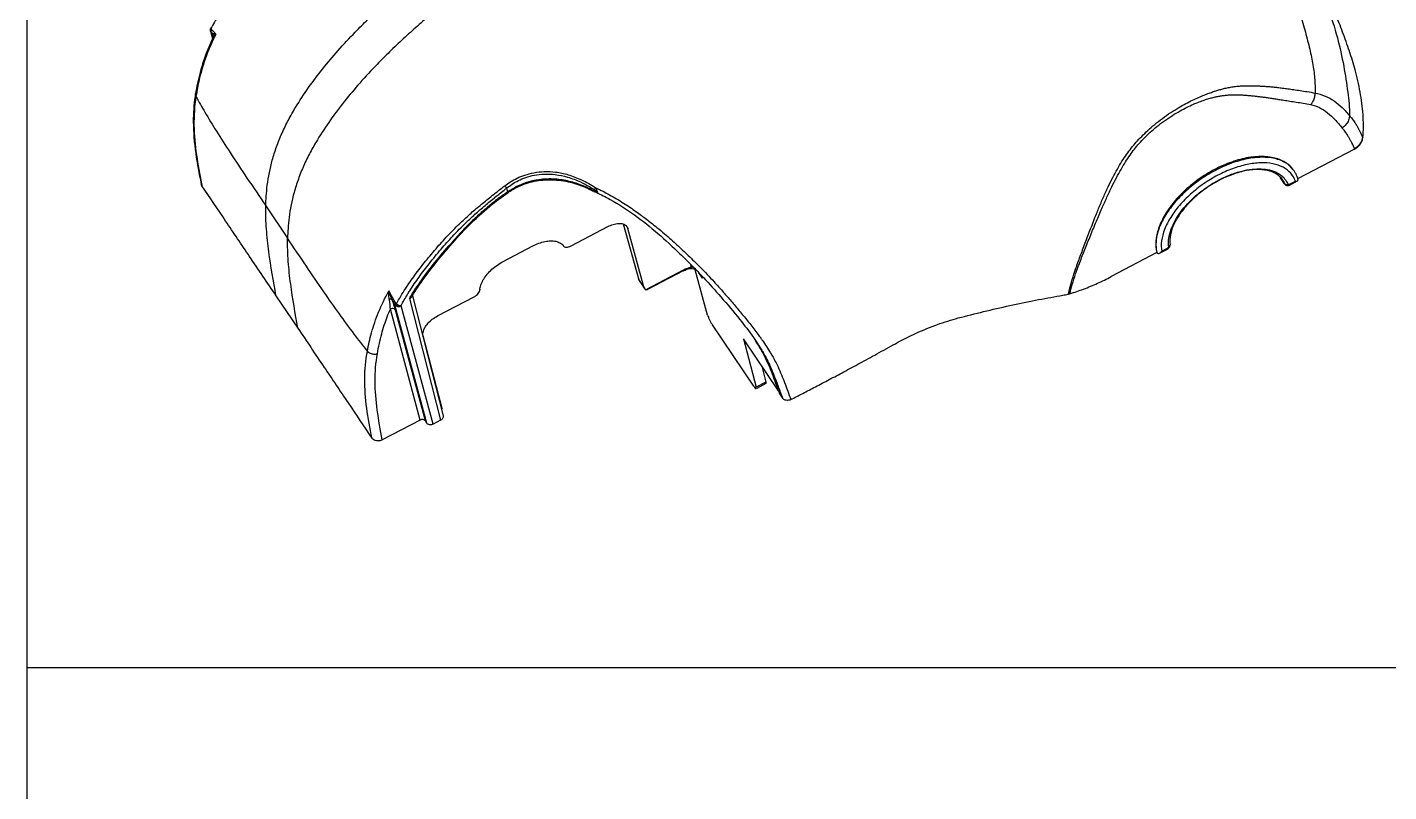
# Model space of a CAD drawing. Header units: inches. Extents: x 157915 to 159347, y -49911 to -48898.
# Drawn here: x 158871.2 to 158954.9, y -49823.5 to -49776.5 of the extents above; entities that cross this region are included whole.
import ezdxf

# ---------------------------------------------------------------- set-up
doc = ezdxf.new("R2010")
doc.units = ezdxf.units.IN
doc.header["$LTSCALE"] = 2
doc.header["$MEASUREMENT"] = 0
doc.layers.get('0').update_dxf_attribs({"linetype": 'CONTINUOUS'})
doc.layers.add('A', color=7, linetype='CONTINUOUS')

msp = doc.modelspace()

# ---------------------------------------------------------------- linework, layer by layer
at = {"color": 7, "linetype": 'Continuous'}
for p, q in [((158882.496, -49776.706), (158882.62, -49777.164)), ((158882.523, -49776.764), (158882.496, -49776.707)), ((158882.498, -49776.551), (158882.497, -49776.551)), ((158882.497, -49776.551), (158882.514, -49776.581)), ((158882.523, -49776.764), (158882.627, -49777.148)), ((158882.663, -49777.064), (158882.654, -49777.088)), ((158882.654, -49777.088), (158882.654, -49777.088)), ((158882.663, -49777.064), (158882.663, -49777.065)), ((158881.566, -49780.565), (158881.566, -49780.564)), ((158881.593, -49780.732), (158881.566, -49780.565)), ((158952.761, -49783.957), (158949.268, -49785.79)), ((158952.761, -49783.957), (158952.752, -49783.923)), ((158949.04, -49785.286), (158949.047, -49785.297)), ((158881.96, -49786.215), (158881.911, -49786.095)), ((158900.75, -49786.585), (158900.688, -49786.35)), ((158948.206, -49785.714), (158948.213, -49785.728)), ((158948.213, -49785.728), (158948.225, -49785.741)), ((158948.457, -49786.09), (158948.214, -49785.729)), ((158948.352, -49785.862), (158948.474, -49786.09)), ((158948.449, -49786.074), (158948.462, -49786.097)), ((158948.457, -49786.09), (158948.449, -49786.074)), ((158948.769, -49786.169), (158948.715, -49786.19)), ((158948.715, -49786.19), (158948.715, -49786.19)), ((158948.769, -49786.121), (158949.128, -49785.933)), ((158948.769, -49786.169), (158949.148, -49785.971)), ((158885.885, -49787.456), (158887.223, -49789.445)), ((158904.633, -49789.914), (158906.897, -49788.726)), ((158907.834, -49788.564), (158908.796, -49791.997)), ((158907.998, -49788.653), (158908.057, -49788.74)), ((158908.074, -49788.729), (158908.126, -49788.843)), ((158909.136, -49792.502), (158908.126, -49788.843)), ((158897.215, -49789.899), (158897.214, -49789.9)), ((158900.469, -49790.87), (158902.285, -49789.917)), ((158904.136, -49789.874), (158904.163, -49789.915)), ((158940.622, -49790.326), (158937.818, -49791.798)), ((158940.791, -49790.355), (158941.274, -49790.102)), ((158940.915, -49790.242), (158941.274, -49790.054)), ((158941.312, -49790.077), (158941.312, -49790.077)), ((158911.516, -49791.405), (158909.228, -49792.606)), ((158911.516, -49791.453), (158909.334, -49792.598)), ((158911.966, -49791.295), (158911.966, -49791.295)), ((158912.039, -49791.224), (158911.998, -49791.072)), ((158913.025, -49794.166), (158912.266, -49791.381)), ((158908.796, -49791.997), (158909.136, -49792.502)), ((158908.818, -49792.043), (158908.796, -49791.997)), ((158908.817, -49792.043), (158909.157, -49792.548)), ((158912.713, -49791.901), (158912.484, -49791.561)), ((158912.596, -49791.697), (158912.596, -49791.696)), ((158912.675, -49791.759), (158912.713, -49791.901)), ((158886.51, -49792.976), (158887.849, -49794.964)), ((158894.716, -49793.14), (158896.625, -49800.628)), ((158894.892, -49792.982), (158896.772, -49800.357)), ((158896.429, -49794.219), (158898.684, -49793.035)), ((158909.136, -49792.502), (158909.157, -49792.548)), ((158895.363, -49800.618), (158893.534, -49793.797)), ((158895.775, -49800.806), (158893.809, -49793.534)), ((158895.685, -49800.673), (158893.856, -49793.852)), ((158896.161, -49800.872), (158894.195, -49793.599)), ((158915.853, -49798.53), (158913.321, -49794.767)), ((158896.713, -49799.91), (158895.551, -49795.448)), ((158917.382, -49798.824), (158915.227, -49795.621)), ((158915.227, -49795.621), (158916.004, -49798.595)), ((158916.004, -49795.784), (158916.006, -49795.788)), ((158916.352, -49797.294), (158916.596, -49798.285)), ((158916.596, -49798.285), (158916.004, -49798.595)), ((158916.595, -49798.377), (158916.042, -49798.667)), ((158917.465, -49799.032), (158917.455, -49799.012)), ((158917.465, -49799.032), (158917.622, -49799.266)), ((158895.363, -49800.618), (158893.042, -49801.836)), ((158895.775, -49800.806), (158895.685, -49800.673)), ((158896.625, -49800.628), (158896.161, -49800.872)), ((158896.713, -49799.91), (158896.664, -49799.935))]:
    msp.add_line(p, q, dxfattribs=at)
for points, start_tangent, end_tangent in [([(158946.07, -49767.255), (158946.216, -49767.561), (158946.367, -49767.878), (158946.523, -49768.206), (158946.684, -49768.546), (158946.849, -49768.897), (158947.018, -49769.261), (158947.191, -49769.638), (158947.367, -49770.027), (158947.544, -49770.43), (158947.723, -49770.848), (158947.905, -49771.284), (158948.089, -49771.742), (158948.274, -49772.22), (158948.463, -49772.723), (158948.653, -49773.251), (158948.843, -49773.799), (158949.03, -49774.362), (158949.214, -49774.939), (158949.389, -49775.515), (158949.555, -49776.082), (158949.709, -49776.638), (158949.85, -49777.175), (158949.977, -49777.69), (158950.089, -49778.187), (158950.183, -49778.667), (158950.259, -49779.136), (158950.311, -49779.598), (158950.336, -49780.057), (158950.336, -49780.517)], (0.431181, -0.902265), (-0.027109, -0.999632)), ([(158885.885, -49787.456), (158885.91, -49786.856), (158885.976, -49786.179), (158886.283, -49784.644), (158886.546, -49783.818), (158886.881, -49782.985), (158887.276, -49782.173), (158887.712, -49781.401), (158888.515, -49780.18), (158889.382, -49779.032), (158890.325, -49777.911), (158891.382, -49776.768), (158892.151, -49775.994), (158892.994, -49775.193), (158893.863, -49774.408), (158894.702, -49773.683), (158895.316, -49773.17), (158895.921, -49772.676), (158896.497, -49772.215), (158897.025, -49771.8), (158897.743, -49771.246), (158898.407, -49770.743), (158899.71, -49769.783), (158900.415, -49769.277), (158900.611, -49769.138)], (0.018226, 0.999834), (0.818056, 0.575138)), ([(158950.038, -49772.648), (158950.302, -49773.27), (158951.104, -49775.259), (158951.709, -49777.119), (158952.096, -49778.867), (158952.344, -49780.46), (158952.461, -49781.905)], (0.392289, -0.919842), (0.008811, -0.999961)), ([(158952.495, -49778.092), (158952.447, -49777.947), (158952.03, -49776.767), (158951.592, -49775.664), (158951.151, -49774.624), (158950.648, -49773.484), (158950.234, -49772.564)], (-0.30835, 0.951273), (-0.414295, 0.910143)), ([(158884.28, -49773.902), (158883.648, -49774.746), (158883.066, -49775.611), (158882.555, -49776.486)], (-0.615137, -0.78842), (-0.471817, -0.881696)), ([(158898.161, -49773.947), (158897.835, -49774.204), (158897.259, -49774.665), (158896.654, -49775.159), (158896.04, -49775.672), (158895.201, -49776.397), (158894.332, -49777.182), (158893.489, -49777.983), (158892.72, -49778.756), (158891.663, -49779.9), (158890.72, -49781.02), (158890.198, -49781.696)], (-0.786749, -0.617273), (-0.598785, -0.80091)), ([(158882.573, -49777.256), (158882.314, -49777.849), (158881.846, -49779.244), (158881.566, -49780.564)], (-0.424568, -0.905396), (-0.161184, -0.986924)), ([(158882.632, -49777.282), (158882.217, -49778.273), (158881.819, -49779.583), (158881.618, -49780.575)], (-0.425644, -0.904891), (-0.163699, -0.98651)), ([(158882.488, -49776.666), (158882.491, -49776.581), (158882.492, -49776.576)], (-0.12303, 0.992403), (0.189442, 0.981892)), ([(158882.496, -49776.707), (158882.488, -49776.666)], (-0.262282, 0.964991), (-0.12303, 0.992403)), ([(158882.492, -49776.576), (158882.498, -49776.551)], (0.189442, 0.981892), (0.276824, 0.960921)), ([(158882.527, -49776.47), (158882.521, -49776.483), (158882.503, -49776.534), (158882.497, -49776.551)], (-0.470234, -0.882542), (-0.275848, -0.961201)), ([(158882.523, -49776.764), (158882.506, -49776.706), (158882.503, -49776.644)], (-0.399054, 0.916928), (0.06882, 0.997629)), ([(158882.503, -49776.644), (158882.514, -49776.581)], (0.06882, 0.997629), (0.286182, 0.958175)), ([(158882.514, -49776.581), (158882.522, -49776.549)], (0.207583, 0.978217), (0.467165, 0.88417)), ([(158882.569, -49776.636), (158882.514, -49776.581)], (-0.703626, 0.71057), (-0.707249, 0.706964)), ([(158882.527, -49776.47), (158882.518, -49776.497), (158882.522, -49776.549)], (-0.463375, -0.886162), (0.270051, -0.962846)), ([(158882.555, -49776.486), (158882.522, -49776.549)], (-0.471817, -0.881696), (-0.466911, -0.884304)), ([(158882.643, -49776.883), (158882.582, -49776.823), (158882.523, -49776.764)], (-0.706316, 0.707897), (-0.714366, 0.699772)), ([(158882.821, -49776.897), (158882.665, -49776.734), (158882.569, -49776.636)], (-0.687787, 0.725913), (-0.703626, 0.71057)), ([(158882.588, -49777.224), (158882.573, -49777.256)], (-0.427055, -0.904226), (-0.424568, -0.905396)), ([(158882.653, -49777.088), (158882.588, -49777.224)], (-0.43777, -0.899087), (-0.427055, -0.904226)), ([(158882.713, -49777.114), (158882.632, -49777.282)], (-0.438475, -0.898743), (-0.425644, -0.904891)), ([(158882.643, -49776.883), (158882.638, -49776.966), (158882.654, -49777.085)], (-0.287225, -0.957863), (0.186212, -0.98251)), ([(158882.821, -49776.897), (158882.767, -49776.892), (158882.724, -49776.888), (158882.69, -49776.886), (158882.663, -49776.884), (158882.643, -49776.883)], (-0.996766, 0.080361), (-0.99839, 0.05673)), ([(158882.643, -49776.883), (158882.669, -49776.956), (158882.67, -49777.033), (158882.668, -49777.045)], (0.487819, -0.872945), (-0.205258, -0.978708)), ([(158882.663, -49777.07), (158882.654, -49777.088)], (-0.491964, -0.870616), (-0.437399, -0.899268)), ([(158882.668, -49777.054), (158882.667, -49777.043), (158882.662, -49777.065)], (-0.011172, 0.999938), (-0.235159, -0.971957)), ([(158882.821, -49776.897), (158882.765, -49776.945), (158882.721, -49776.99), (158882.688, -49777.032), (158882.663, -49777.07)], (-0.776836, -0.629702), (-0.491964, -0.870616)), ([(158882.668, -49777.045), (158882.663, -49777.064)], (-0.205258, -0.978708), (-0.288905, -0.957358)), ([(158882.724, -49777.09), (158882.713, -49777.114)], (-0.440222, -0.897889), (-0.438475, -0.898743)), ([(158882.821, -49776.897), (158882.724, -49777.09)], (-0.454601, -0.890695), (-0.440222, -0.897889)), ([(158953.276, -49783.25), (158953.295, -49782.012), (158953.135, -49780.628), (158952.836, -49779.245), (158952.495, -49778.092)], (0.098889, 0.995098), (-0.310881, 0.950449)), ([(158881.566, -49780.565), (158881.541, -49780.727)], (-0.161204, -0.986921), (-0.144999, -0.989432)), ([(158881.618, -49780.575), (158881.593, -49780.732)], (-0.163699, -0.98651), (-0.153775, -0.988106)), ([(158936.913, -49787.932), (158937.044, -49787.611), (158937.342, -49786.909), (158937.629, -49786.28), (158937.911, -49785.709), (158938.193, -49785.188), (158938.477, -49784.712), (158938.76, -49784.287), (158939.048, -49783.903), (158939.353, -49783.54), (158939.687, -49783.182), (158940.061, -49782.819), (158940.486, -49782.447), (158940.966, -49782.071), (158941.472, -49781.717), (158941.96, -49781.412), (158942.408, -49781.161), (158942.816, -49780.954), (158943.187, -49780.782), (158943.525, -49780.64), (158943.831, -49780.523), (158944.106, -49780.427), (158944.36, -49780.345), (158944.607, -49780.273), (158944.867, -49780.21), (158945.15, -49780.154), (158945.453, -49780.11), (158945.765, -49780.08), (158946.065, -49780.066), (158946.335, -49780.063), (158946.578, -49780.067), (158946.805, -49780.076), (158947.028, -49780.087), (158947.256, -49780.1), (158947.497, -49780.117), (158947.754, -49780.141), (158948.034, -49780.171), (158948.338, -49780.208), (158948.667, -49780.251), (158949.027, -49780.302), (158949.42, -49780.362), (158949.854, -49780.431), (158950.336, -49780.517)], (0.373392, 0.927674), (0.980394, -0.197049)), ([(158937.076, -49787.996), (158937.245, -49787.604), (158937.556, -49786.908), (158937.851, -49786.286), (158938.137, -49785.723), (158938.418, -49785.211), (158938.697, -49784.746), (158938.97, -49784.333), (158939.244, -49783.963), (158939.534, -49783.616), (158939.853, -49783.274), (158940.213, -49782.928), (158940.624, -49782.575), (158941.086, -49782.222), (158941.574, -49781.893), (158942.043, -49781.614), (158942.473, -49781.388), (158942.863, -49781.206), (158943.216, -49781.061), (158943.535, -49780.945), (158943.821, -49780.855), (158944.079, -49780.785), (158944.311, -49780.732), (158944.535, -49780.691), (158944.771, -49780.659), (158945.03, -49780.636), (158945.309, -49780.625), (158945.6, -49780.625), (158945.883, -49780.636), (158946.14, -49780.654), (158946.375, -49780.674), (158946.597, -49780.697), (158946.815, -49780.72), (158947.037, -49780.747)], (0.393085, 0.919502), (0.992323, -0.123669)), ([(158950.334, -49780.516), (158950.294, -49780.773), (158950.205, -49781.016), (158950.074, -49781.226)], (-0.058738, -0.998273), (-0.619995, -0.784605)), ([(158950.334, -49780.516), (158950.953, -49780.703), (158951.502, -49781.005), (158951.998, -49781.412), (158952.459, -49781.916)], (0.982045, -0.188647), (0.63105, -0.775742)), ([(158881.541, -49780.727), (158881.431, -49782.28), (158881.581, -49784.222), (158881.911, -49786.095)], (-0.144999, -0.989432), (0.189138, -0.981951)), ([(158881.593, -49780.732), (158881.472, -49782.502), (158881.625, -49784.33), (158881.936, -49786.091)], (-0.153217, -0.988193), (0.190972, -0.981595)), ([(158881.593, -49780.732), (158882.141, -49781.691), (158882.852, -49782.864), (158883.691, -49784.176), (158884.728, -49785.738), (158885.885, -49787.456)], (0.484684, -0.874689), (0.55833, -0.829619)), ([(158947.037, -49780.747), (158947.271, -49780.777), (158947.523, -49780.814), (158947.799, -49780.856), (158948.1, -49780.903), (158948.429, -49780.956), (158948.79, -49781.013), (158949.185, -49781.075), (158949.616, -49781.14), (158950.065, -49781.222)], (0.992323, -0.123669), (0.977747, -0.209789)), ([(158950.065, -49781.222), (158950.606, -49781.412), (158951.1, -49781.727), (158951.562, -49782.152), (158952.003, -49782.668)], (0.977605, -0.210447), (0.611414, -0.791311)), ([(158890.198, -49781.696), (158889.853, -49782.168), (158889.051, -49783.389), (158888.614, -49784.162), (158888.219, -49784.974), (158887.885, -49785.807), (158887.622, -49786.633), (158887.314, -49788.167), (158887.248, -49788.845), (158887.223, -49789.445)], (-0.598785, -0.80091), (-0.01823, -0.999834)), ([(158952.461, -49781.905), (158952.393, -49782.187), (158952.235, -49782.451), (158952.004, -49782.668)], (-0.070048, -0.997544), (-0.814743, -0.579822)), ([(158952.461, -49781.905), (158952.566, -49782.037), (158952.658, -49782.157), (158952.738, -49782.267), (158952.808, -49782.37), (158952.868, -49782.465), (158952.921, -49782.553), (158952.968, -49782.635), (158953.009, -49782.712), (158953.045, -49782.782), (158953.077, -49782.847), (158953.106, -49782.906), (158953.132, -49782.961)], (0.632793, -0.774321), (0.42309, -0.906088)), ([(158952.003, -49782.668), (158952.104, -49782.799), (158952.191, -49782.916), (158952.266, -49783.023), (158952.331, -49783.121), (158952.387, -49783.211), (158952.437, -49783.294), (158952.48, -49783.371), (158952.519, -49783.443), (158952.554, -49783.509), (158952.585, -49783.57), (158952.613, -49783.626)], (0.615556, -0.788093), (0.440404, -0.8978)), ([(158953.132, -49782.961), (158953.156, -49783.012), (158953.178, -49783.061), (158953.198, -49783.107), (158953.218, -49783.15), (158953.236, -49783.191), (158953.249, -49783.221), (158953.262, -49783.25)], (0.42309, -0.906088), (0.424145, -0.905594)), ([(158952.613, -49783.626), (158952.638, -49783.677), (158952.661, -49783.726), (158952.682, -49783.772), (158952.703, -49783.816), (158952.722, -49783.858), (158952.739, -49783.895), (158952.752, -49783.923)], (0.440404, -0.8978), (0.399429, -0.916764)), ([(158952.754, -49783.929), (158953.006, -49783.746)], (0.887212, 0.461362), (0.713893, 0.700255)), ([(158952.757, -49783.958), (158952.761, -49783.956), (158953.014, -49783.774)], (0.890299, 0.455377), (0.715525, 0.698588)), ([(158953.006, -49783.746), (158953.182, -49783.51)], (0.713893, 0.700255), (0.456132, 0.889912)), ([(158953.014, -49783.774), (158953.189, -49783.54)], (0.715525, 0.698588), (0.45857, 0.888659)), ([(158953.182, -49783.51), (158953.26, -49783.27)], (0.456132, 0.889912), (0.142394, 0.98981)), ([(158953.189, -49783.54), (158953.27, -49783.274)], (0.45857, 0.888659), (0.102666, 0.994716)), ([(158953.26, -49783.27), (158953.262, -49783.252)], (0.142394, 0.98981), (0.115321, 0.993328)), ([(158953.262, -49783.25), (158953.268, -49783.262), (158953.273, -49783.275)], (0.471584, -0.881821), (0.294493, -0.955654)), ([(158953.273, -49783.275), (158953.276, -49783.25)], (0.102636, 0.994719), (0.098889, 0.995098)), ([(158948.958, -49785.175), (158948.413, -49784.726), (158947.67, -49784.473), (158946.764, -49784.427), (158945.759, -49784.592), (158944.698, -49784.96), (158943.661, -49785.505), (158942.689, -49786.203), (158941.856, -49787.002), (158941.197, -49787.87), (158940.76, -49788.742), (158940.568, -49789.53)], (-0.625507, 0.780218), (-0.103033, -0.994678)), ([(158949.047, -49785.297), (158948.997, -49785.226), (158948.522, -49784.805), (158947.868, -49784.547), (158947.067, -49784.465), (158946.162, -49784.563), (158945.195, -49784.836), (158944.214, -49785.271), (158943.269, -49785.847), (158942.41, -49786.532), (158941.679, -49787.293), (158941.11, -49788.093), (158940.733, -49788.892), (158940.58, -49789.53)], (-0.556702, 0.830713), (-0.122348, -0.992487)), ([(158948.839, -49785.442), (158948.371, -49785.08), (158947.747, -49784.864), (158946.997, -49784.807), (158946.157, -49784.911), (158945.265, -49785.17), (158944.361, -49785.573), (158943.489, -49786.101), (158942.694, -49786.728), (158942.009, -49787.425), (158941.468, -49788.159), (158941.094, -49788.898), (158940.907, -49789.604), (158940.915, -49790.242)], (-0.661817, 0.749665), (0.172965, -0.984928)), ([(158900.566, -49786.214), (158900.911, -49785.975), (158901.317, -49785.75), (158901.796, -49785.556), (158902.353, -49785.411), (158902.984, -49785.343), (158903.689, -49785.376), (158904.461, -49785.538), (158905.282, -49785.849), (158906.144, -49786.339)], (0.79396, 0.60797), (0.82752, -0.561437)), ([(158900.688, -49786.35), (158901.013, -49786.117), (158901.397, -49785.898), (158901.851, -49785.707), (158902.383, -49785.565), (158902.988, -49785.498), (158903.667, -49785.528), (158904.414, -49785.683), (158905.217, -49785.982), (158905.766, -49786.27)], (0.783262, 0.621691), (0.860579, -0.509317)), ([(158941.339, -49789.836), (158941.355, -49789.45), (158941.498, -49788.885), (158941.751, -49788.341), (158942.086, -49787.826), (158942.497, -49787.331), (158942.999, -49786.844), (158943.614, -49786.361), (158944.35, -49785.904), (158945.124, -49785.543), (158945.838, -49785.314), (158946.47, -49785.198), (158947.034, -49785.177), (158947.545, -49785.245), (158948.011, -49785.417)], (-0.059637, 0.99822), (0.884362, -0.466801)), ([(158948.352, -49785.862), (158947.962, -49785.494), (158947.405, -49785.278), (158946.714, -49785.221), (158945.92, -49785.327), (158945.07, -49785.595), (158944.213, -49786.009), (158943.401, -49786.548), (158942.681, -49787.179), (158942.097, -49787.865), (158941.681, -49788.562), (158941.455, -49789.231), (158941.427, -49789.837)], (-0.558345, 0.829609), (0.12965, -0.99156)), ([(158948.011, -49785.417), (158948.409, -49785.717)], (0.884362, -0.466801), (0.680392, -0.732849)), ([(158949.128, -49785.933), (158948.839, -49785.442)], (-0.336389, 0.941723), (-0.661817, 0.749665)), ([(158949.039, -49785.285), (158948.958, -49785.175)], (-0.556868, 0.830601), (-0.625507, 0.780218)), ([(158949.147, -49785.466), (158949.047, -49785.297)], (-0.460709, 0.887551), (-0.55833, 0.829619)), ([(158949.229, -49785.646), (158949.147, -49785.466)], (-0.358325, 0.933597), (-0.460709, 0.887551)), ([(158949.276, -49785.786), (158949.229, -49785.646)], (-0.282143, 0.959372), (-0.358325, 0.933597)), ([(158881.936, -49786.091), (158881.96, -49786.215)], (0.190972, -0.981595), (0.191064, -0.981577)), ([(158886.51, -49792.976), (158884.885, -49790.56), (158883.418, -49788.381), (158881.96, -49786.215)], (-0.55833, 0.829619), (-0.55833, 0.829619)), ([(158899.808, -49786.802), (158900.566, -49786.214)], (0.785169, 0.619282), (0.793914, 0.60803)), ([(158899.94, -49786.943), (158900.609, -49786.412)], (0.777793, 0.62852), (0.787377, 0.616472)), ([(158900.566, -49786.214), (158900.612, -49786.268), (158900.653, -49786.315), (158900.688, -49786.35)], (0.626884, -0.779112), (0.726785, -0.686865)), ([(158900.609, -49786.412), (158900.688, -49786.35)], (0.787377, 0.616472), (0.788142, 0.615494)), ([(158905.699, -49786.36), (158905.263, -49786.175), (158904.841, -49786.031), (158904.422, -49785.921), (158903.991, -49785.844), (158903.536, -49785.802), (158903.042, -49785.805), (158902.497, -49785.868), (158901.898, -49786.018), (158901.294, -49786.265), (158900.75, -49786.585)], (-0.90541, 0.424538), (-0.824362, -0.566063)), ([(158900.821, -49786.592), (158901.5, -49786.222), (158902.506, -49785.917), (158903.593, -49785.851), (158904.738, -49786.041), (158905.696, -49786.393)], (0.834055, 0.551681), (0.908075, -0.418809)), ([(158905.696, -49786.392), (158905.695, -49786.392), (158905.699, -49786.36)], (-0.991728, -0.12836), (0.267619, 0.963525)), ([(158905.696, -49786.393), (158905.882, -49786.481)], (0.908094, -0.418765), (0.900565, -0.434721)), ([(158905.9, -49786.457), (158905.805, -49786.41), (158905.699, -49786.36)], (-0.897309, 0.441404), (-0.905427, 0.424502)), ([(158905.766, -49786.27), (158906.058, -49786.454)], (0.860579, -0.509317), (0.829464, -0.558561)), ([(158905.882, -49786.481), (158906.033, -49786.555), (158906.039, -49786.558)], (0.900565, -0.434721), (0.898321, -0.43934)), ([(158905.983, -49786.498), (158905.9, -49786.457)], (-0.897065, 0.441899), (-0.897309, 0.441404)), ([(158906.144, -49786.339), (158906.11, -49786.386), (158906.081, -49786.425), (158906.058, -49786.454)], (-0.571868, -0.820346), (-0.647688, -0.761906)), ([(158906.058, -49786.454), (158906.128, -49786.503), (158906.187, -49786.548), (158906.23, -49786.588), (158906.236, -49786.61), (158906.193, -49786.597), (158906.13, -49786.57), (158906.059, -49786.536)], (0.829355, -0.558722), (-0.89509, 0.445886)), ([(158906.144, -49786.338), (158906.184, -49786.433), (158906.218, -49786.504), (158906.258, -49786.584), (158906.267, -49786.636), (158906.213, -49786.637), (158906.18, -49786.625)], (0.346412, -0.938083), (-0.908974, 0.416853)), ([(158906.144, -49786.339), (158906.287, -49786.404)], (0.91206, -0.410058), (0.905491, -0.424365)), ([(158906.287, -49786.404), (158907.105, -49786.828), (158907.968, -49787.352), (158908.709, -49787.858), (158909.352, -49788.336), (158909.904, -49788.774), (158910.374, -49789.167), (158910.779, -49789.52), (158911.142, -49789.848), (158911.488, -49790.167), (158911.834, -49790.496), (158912.195, -49790.847), (158912.581, -49791.234), (158912.991, -49791.66), (158913.42, -49792.122), (158913.869, -49792.62), (158914.34, -49793.159), (158914.833, -49793.74), (158915.346, -49794.358), (158915.867, -49795.013), (158916.11, -49795.334)], (0.905491, -0.424365), (0.596818, -0.802377)), ([(158948.197, -49785.687), (158948.207, -49785.714)], (0.344764, -0.938689), (0.320786, -0.947152)), ([(158948.219, -49785.726), (158948.213, -49785.711)], (-0.357403, 0.93395), (-0.369427, 0.92926)), ([(158948.225, -49785.741), (158948.219, -49785.726)], (-0.345902, 0.938271), (-0.357403, 0.93395)), ([(158948.409, -49785.717), (158948.611, -49786.002)], (0.680392, -0.732849), (0.468184, -0.883631)), ([(158948.449, -49786.074), (158948.456, -49786.084), (158948.463, -49786.092), (158948.469, -49786.099), (158948.473, -49786.102), (158948.476, -49786.104), (158948.477, -49786.102), (158948.476, -49786.097), (158948.474, -49786.09)], (0.569753, -0.821816), (-0.376461, 0.926432)), ([(158948.461, -49786.096), (158948.473, -49786.112), (158948.495, -49786.137), (158948.525, -49786.161), (158948.562, -49786.181)], (0.580683, -0.814129), (0.925097, -0.37973)), ([(158948.474, -49786.09), (158948.509, -49786.122), (158948.532, -49786.133), (158948.558, -49786.139), (158948.585, -49786.14), (158948.612, -49786.137), (158948.623, -49786.134)], (0.557309, -0.830305), (0.963867, 0.266385)), ([(158948.562, -49786.181), (158948.605, -49786.194)], (0.925097, -0.37973), (0.983912, -0.178656)), ([(158948.605, -49786.194), (158948.652, -49786.198), (158948.702, -49786.192), (158948.715, -49786.189)], (0.983912, -0.178656), (0.970808, 0.239859)), ([(158948.611, -49786.002), (158948.665, -49786.117)], (0.468184, -0.883631), (0.381641, -0.92431)), ([(158948.623, -49786.134), (158948.665, -49786.117)], (0.963867, 0.266385), (0.863569, 0.50423)), ([(158948.687, -49786.134), (158948.665, -49786.117)], (-0.964661, 0.263492), (-0.381641, 0.924311)), ([(158948.769, -49786.121), (158948.736, -49786.133), (158948.687, -49786.134)], (-0.899917, -0.436061), (-0.964661, 0.263492)), ([(158948.715, -49786.191), (158948.753, -49786.172), (158948.757, -49786.167)], (0.976891, 0.213737), (0.645991, 0.763345)), ([(158948.757, -49786.167), (158948.769, -49786.121)], (0.645991, 0.763345), (-0.470115, 0.882605)), ([(158948.769, -49786.121), (158948.772, -49786.167), (158948.769, -49786.168)], (0.254001, -0.967204), (-0.997444, -0.071459)), ([(158949.128, -49785.933), (158949.217, -49785.928), (158949.253, -49785.916)], (0.997162, -0.075287), (0.888377, 0.459115)), ([(158949.253, -49785.916), (158949.274, -49785.899)], (0.888377, 0.459115), (0.661711, 0.749759)), ([(158949.274, -49785.899), (158949.292, -49785.851), (158949.29, -49785.833)], (0.661711, 0.749759), (-0.248494, 0.968633)), ([(158949.289, -49785.833), (158949.276, -49785.786)], (-0.256918, 0.966433), (-0.282143, 0.959372)), ([(158893.908, -49793.467), (158894.462, -49792.548), (158895.048, -49791.704), (158895.703, -49790.851), (158896.435, -49789.976), (158897.156, -49789.184), (158897.843, -49788.493), (158898.492, -49787.894), (158899.126, -49787.352), (158899.782, -49786.823)], (0.481986, 0.876179), (0.784737, 0.619829)), ([(158897.004, -49789.711), (158897.357, -49789.324), (158898.025, -49788.636), (158898.655, -49788.038), (158899.273, -49787.495), (158899.907, -49786.97)], (0.665917, 0.746026), (0.777163, 0.629299)), ([(158900.565, -49786.713), (158900.371, -49786.851), (158900.166, -49787.003), (158899.947, -49787.171), (158899.712, -49787.358), (158899.46, -49787.567), (158899.189, -49787.801), (158898.898, -49788.064), (158898.586, -49788.357), (158898.255, -49788.685), (158897.902, -49789.049), (158897.53, -49789.456), (158897.174, -49789.864)], (-0.81849, -0.57452), (-0.646544, -0.762876)), ([(158897.215, -49789.899), (158898.341, -49788.669), (158899.653, -49787.466), (158900.776, -49786.623)], (0.644177, 0.764876), (0.827138, 0.561998)), ([(158899.782, -49786.823), (158899.808, -49786.802)], (0.784737, 0.619829), (0.785169, 0.619282)), ([(158899.907, -49786.97), (158899.94, -49786.943)], (0.777163, 0.629299), (0.777793, 0.62852)), ([(158900.75, -49786.585), (158900.565, -49786.713)], (-0.827283, -0.561786), (-0.81849, -0.57452)), ([(158900.776, -49786.622), (158900.75, -49786.585)], (-0.632163, -0.774836), (-0.569367, 0.822083)), ([(158900.776, -49786.623), (158900.821, -49786.592)], (0.827476, 0.561501), (0.834055, 0.551681)), ([(158906.059, -49786.536), (158905.983, -49786.498)], (-0.89509, 0.445886), (-0.897065, 0.441899)), ([(158906.039, -49786.558), (158906.15, -49786.611)], (0.898321, -0.43934), (0.907918, -0.419148)), ([(158906.15, -49786.611), (158906.176, -49786.623)], (0.907918, -0.419148), (0.912945, -0.408083)), ([(158906.178, -49786.623), (158907.03, -49787.052), (158908.534, -49788.01), (158909.97, -49789.148), (158911.326, -49790.394), (158912.101, -49791.162)], (0.912992, -0.407978), (0.701931, -0.712245)), ([(158886.51, -49792.976), (158886.074, -49790.269), (158885.927, -49788.882), (158885.885, -49787.456)], (-0.171322, 0.985215), (0.01842, 0.99983)), ([(158935.77, -49790.937), (158936.059, -49790.152), (158936.381, -49789.297), (158936.724, -49788.409), (158936.913, -49787.932)], (0.337713, 0.941249), (0.373392, 0.927674)), ([(158935.886, -49790.922), (158936.193, -49790.138), (158936.538, -49789.284), (158936.906, -49788.398), (158937.076, -49787.996)], (0.355406, 0.934712), (0.393085, 0.919502)), ([(158906.897, -49788.726), (158907.228, -49788.589), (158907.548, -49788.53), (158907.819, -49788.556)], (0.885505, 0.46463), (0.961501, -0.274803)), ([(158907.819, -49788.556), (158908.019, -49788.664), (158908.073, -49788.729)], (0.961501, -0.274803), (0.558755, -0.829333)), ([(158887.849, -49794.964), (158887.412, -49792.258), (158887.265, -49790.871), (158887.223, -49789.445)], (-0.171322, 0.985215), (0.01842, 0.99983)), ([(158892.123, -49796.378), (158891.32, -49795.331), (158890.405, -49794.088), (158889.452, -49792.736), (158888.378, -49791.162), (158887.223, -49789.445)], (-0.615236, 0.788343), (-0.55833, 0.829619)), ([(158894.593, -49792.885), (158894.728, -49792.67), (158895.299, -49791.83), (158895.934, -49790.987), (158896.652, -49790.113), (158897.004, -49789.711)], (0.524044, 0.851691), (0.665917, 0.746026)), ([(158902.285, -49789.917), (158902.658, -49789.75), (158903.033, -49789.642), (158903.382, -49789.601), (158903.691, -49789.628), (158903.948, -49789.722)], (0.885505, 0.46463), (0.886119, -0.463458)), ([(158903.948, -49789.722), (158904.127, -49789.853)], (0.886119, -0.463458), (0.675424, -0.73743)), ([(158940.563, -49789.579), (158940.622, -49790.326)], (-0.084163, -0.996452), (0.261713, -0.965146)), ([(158940.58, -49789.53), (158940.568, -49789.649), (158940.622, -49790.326)], (-0.122348, -0.992487), (0.254001, -0.967204)), ([(158940.568, -49789.53), (158940.563, -49789.579)], (-0.103033, -0.994678), (-0.084163, -0.996452)), ([(158941.35, -49789.955), (158941.339, -49789.836)], (-0.129652, 0.99156), (-0.059637, 0.99822)), ([(158941.426, -49789.895), (158941.426, -49789.836)], (0.140654, 0.990059), (-0.125704, 0.992068)), ([(158941.426, -49789.866), (158941.427, -49789.861), (158941.427, -49789.839), (158941.427, -49789.837)], (0.179479, 0.983762), (-0.132838, 0.991138)), ([(158894.862, -49792.9), (158895.364, -49792.14), (158896.168, -49791.063), (158897.137, -49789.908)], (0.526608, 0.850108), (0.664851, 0.746976)), ([(158894.917, -49792.936), (158895.499, -49792.052), (158896.468, -49790.777), (158897.177, -49789.942)], (0.521173, 0.853451), (0.663171, 0.748468)), ([(158897.174, -49789.864), (158897.137, -49789.908)], (-0.646544, -0.762876), (-0.644304, -0.76477)), ([(158897.213, -49789.899), (158897.206, -49789.907), (158897.137, -49789.908)], (-0.565422, -0.824802), (-0.964644, 0.263558)), ([(158897.177, -49789.942), (158897.214, -49789.9)], (0.663171, 0.748468), (0.664918, 0.746917)), ([(158904.127, -49789.853), (158904.142, -49789.87)], (0.675424, -0.73743), (0.635553, -0.772057)), ([(158904.142, -49789.87), (158904.149, -49789.895), (158904.163, -49789.915)], (0.635553, -0.772057), (0.570622, -0.821213)), ([(158904.163, -49789.915), (158904.237, -49789.973), (158904.35, -49789.993), (158904.487, -49789.973), (158904.633, -49789.914)], (0.570622, -0.821213), (0.885505, 0.46463)), ([(158940.622, -49790.326), (158940.665, -49790.365), (158940.722, -49790.376), (158940.786, -49790.358), (158940.791, -49790.355)], (0.55833, -0.829619), (0.885773, 0.464118)), ([(158940.791, -49790.355), (158940.852, -49790.312), (158940.915, -49790.242)], (0.885773, 0.464118), (0.593822, 0.804596)), ([(158941.274, -49790.054), (158941.329, -49790.007), (158941.342, -49789.989)], (0.870415, 0.492319), (0.495372, 0.868681)), ([(158941.274, -49790.054), (158941.298, -49790.083)], (0.046375, -0.998924), (0.98999, -0.141141)), ([(158941.274, -49790.054), (158941.276, -49790.1)], (0.254001, -0.967204), (-0.892555, -0.450939)), ([(158941.274, -49790.102), (158941.296, -49790.089)], (0.885505, 0.46463), (0.829713, 0.55819)), ([(158941.296, -49790.089), (158941.312, -49790.077)], (0.829713, 0.55819), (0.782085, 0.623172)), ([(158941.298, -49790.083), (158941.313, -49790.078)], (0.98999, -0.141141), (0.776114, 0.630592)), ([(158941.312, -49790.076), (158941.335, -49790.057), (158941.375, -49790.012), (158941.407, -49789.959)], (0.781627, 0.623747), (0.42359, 0.905854)), ([(158941.342, -49789.989), (158941.35, -49789.955)], (0.495372, 0.868681), (-0.129653, 0.991559)), ([(158941.35, -49789.955), (158941.386, -49789.932)], (0.906009, 0.423257), (0.755664, 0.65496)), ([(158941.386, -49789.932), (158941.394, -49789.925), (158941.41, -49789.905), (158941.421, -49789.884), (158941.426, -49789.866)], (0.755664, 0.65496), (0.179479, 0.983762)), ([(158941.407, -49789.959), (158941.426, -49789.895)], (0.42359, 0.905854), (0.140654, 0.990059)), ([(158899.037, -49792.548), (158899.116, -49792.257), (158899.269, -49791.948), (158899.491, -49791.642), (158899.775, -49791.351), (158900.109, -49791.087), (158900.469, -49790.87)], (0.109271, 0.994012), (0.885505, 0.46463)), ([(158911.78, -49791.29), (158911.516, -49791.405)], (-0.944579, -0.328283), (-0.885397, -0.464835)), ([(158911.516, -49791.451), (158911.518, -49791.451), (158911.516, -49791.405)], (0.996961, 0.077902), (-0.252014, 0.967724)), ([(158911.516, -49791.453), (158911.575, -49791.423)], (0.885537, 0.464569), (0.901685, 0.432393)), ([(158911.575, -49791.423), (158911.831, -49791.326)], (0.901685, 0.432393), (0.962543, 0.271129)), ([(158911.952, -49791.241), (158911.78, -49791.29)], (-0.975033, -0.222059), (-0.944579, -0.328283)), ([(158911.831, -49791.326), (158911.966, -49791.295)], (0.962543, 0.271129), (0.987064, 0.160328)), ([(158912.039, -49791.224), (158911.952, -49791.241)], (-0.987056, -0.160374), (-0.975033, -0.222059)), ([(158911.966, -49791.294), (158911.989, -49791.287), (158912.039, -49791.224)], (0.990964, 0.134126), (0.374987, 0.92703)), ([(158911.966, -49791.296), (158911.992, -49791.292), (158912.168, -49791.324)], (0.985954, 0.16702), (0.93015, -0.367179)), ([(158912.19, -49791.264), (158912.118, -49791.236), (158912.039, -49791.224)], (-0.904576, 0.426312), (-0.999374, 0.035378)), ([(158912.101, -49791.162), (158912.617, -49791.695)], (0.701931, -0.712245), (0.687615, -0.726075)), ([(158912.168, -49791.324), (158912.354, -49791.432)], (0.93015, -0.367179), (0.790236, -0.612802)), ([(158912.291, -49791.324), (158912.204, -49791.27), (158912.19, -49791.264)], (-0.812172, 0.583419), (-0.904576, 0.426312)), ([(158935.195, -49792.833), (158935.329, -49792.293), (158935.524, -49791.649), (158935.694, -49791.15)], (0.211099, 0.977465), (0.331657, 0.9434)), ([(158935.275, -49792.852), (158935.423, -49792.274), (158935.627, -49791.632), (158935.789, -49791.181)], (0.214047, 0.976823), (0.346735, 0.937963)), ([(158935.694, -49791.15), (158935.77, -49790.937)], (0.331657, 0.9434), (0.337713, 0.941249)), ([(158935.789, -49791.181), (158935.886, -49790.922)], (0.346735, 0.937963), (0.355406, 0.934712)), ([(158912.487, -49791.556), (158912.526, -49791.603), (158912.529, -49791.606)], (0.670451, -0.741953), (0.629073, -0.777346)), ([(158912.529, -49791.606), (158912.596, -49791.696)], (0.629073, -0.777346), (0.558713, -0.829361)), ([(158912.713, -49791.901), (158912.678, -49791.832), (158912.636, -49791.759), (158912.596, -49791.697)], (-0.433397, 0.901203), (-0.557978, 0.829855)), ([(158912.713, -49791.901), (158912.685, -49791.838), (158912.653, -49791.77), (158912.614, -49791.699), (158912.602, -49791.679)], (-0.380328, 0.924852), (-0.512685, 0.858577)), ([(158912.617, -49791.695), (158912.766, -49791.853)], (0.687615, -0.726075), (0.68318, -0.73025)), ([(158912.766, -49791.853), (158913.84, -49793.047), (158914.994, -49794.428), (158915.835, -49795.538)], (0.68318, -0.73025), (0.574197, -0.818717)), ([(158935.275, -49792.852), (158936.123, -49792.562), (158936.974, -49792.209), (158937.818, -49791.798)], (0.956307, 0.292365), (0.885505, 0.46463)), ([(158892.123, -49796.378), (158892.376, -49795.257), (158892.809, -49793.986), (158893.44, -49792.675)], (0.179825, 0.983699), (0.485664, 0.874146)), ([(158893.471, -49793.191), (158893.457, -49793.108), (158893.447, -49793.016), (158893.44, -49792.914), (158893.437, -49792.801), (158893.44, -49792.675)], (-0.191852, 0.981424), (0.04666, 0.998911)), ([(158893.635, -49793.217), (158893.596, -49793.128), (158893.556, -49793.031), (158893.517, -49792.924), (158893.478, -49792.805), (158893.44, -49792.675)], (-0.428346, 0.903615), (-0.260506, 0.965472)), ([(158893.884, -49793.476), (158893.663, -49793.076), (158893.44, -49792.676)], (-0.482436, 0.875931), (-0.488, 0.872844)), ([(158893.635, -49793.217), (158893.597, -49793.193), (158893.54, -49793.184), (158893.471, -49793.191)], (-0.68201, 0.731343), (-0.982429, -0.186637)), ([(158894.192, -49793.58), (158894.593, -49792.885)], (0.472137, 0.881525), (0.524044, 0.851691)), ([(158894.716, -49793.14), (158894.799, -49793.003)], (0.509251, 0.860618), (0.519347, 0.854564)), ([(158894.716, -49793.14), (158894.808, -49793.092), (158894.854, -49793.039)], (0.950759, 0.309932), (0.515002, 0.857189)), ([(158894.799, -49793.003), (158894.862, -49792.9)], (0.519347, 0.854564), (0.526608, 0.850108)), ([(158894.854, -49793.039), (158894.889, -49792.981)], (0.513595, 0.858033), (0.517915, 0.855432)), ([(158894.889, -49792.981), (158894.917, -49792.936)], (0.517915, 0.855432), (0.521173, 0.853451)), ([(158898.684, -49793.035), (158898.822, -49792.945), (158898.936, -49792.833), (158899.012, -49792.714), (158899.041, -49792.602)], (0.885505, 0.46463), (0.049588, 0.99877)), ([(158899.041, -49792.602), (158899.043, -49792.574), (158899.037, -49792.548)], (0.049588, 0.99877), (0.109271, 0.994012)), ([(158909.157, -49792.548), (158909.17, -49792.564)], (0.557823, -0.82996), (0.665432, -0.746458)), ([(158909.17, -49792.564), (158909.228, -49792.606)], (0.665432, -0.746458), (0.911919, -0.41037)), ([(158909.331, -49792.599), (158909.295, -49792.613), (158909.228, -49792.606)], (-0.88324, -0.468922), (-0.911919, 0.41037)), ([(158928.423, -49794.342), (158929.971, -49793.951), (158931.578, -49793.579), (158933.17, -49793.249), (158934.668, -49792.974)], (0.967669, 0.252223), (0.985294, 0.170869)), ([(158934.668, -49792.974), (158934.84, -49792.943), (158935.012, -49792.91), (158935.186, -49792.875)], (0.985294, 0.170869), (0.97914, 0.203188)), ([(158935.186, -49792.875), (158935.195, -49792.833)], (0.206087, 0.978534), (0.211099, 0.977465)), ([(158935.209, -49792.87), (158935.186, -49792.875)], (-0.980946, -0.194278), (-0.979135, -0.203211)), ([(158935.231, -49792.866), (158935.209, -49792.87)], (-0.968924, -0.247358), (-0.980946, -0.194278)), ([(158935.275, -49792.852), (158935.253, -49792.859), (158935.231, -49792.866)], (-0.956307, -0.292365), (-0.968924, -0.247358)), ([(158892.738, -49796.536), (158892.86, -49795.908), (158893.002, -49795.322), (158893.165, -49794.775), (158893.343, -49794.267), (158893.534, -49793.797)], (0.168303, 0.985735), (0.395859, 0.918311)), ([(158893.534, -49793.797), (158893.524, -49793.591), (158893.503, -49793.388), (158893.471, -49793.191)], (-0.0191, 0.999818), (-0.192127, 0.98137)), ([(158893.856, -49793.852), (158893.772, -49793.784), (158893.654, -49793.764), (158893.534, -49793.797)], (-0.557502, 0.830176), (-0.884341, -0.466841)), ([(158893.856, -49793.852), (158893.795, -49793.647), (158893.721, -49793.435), (158893.635, -49793.217)], (-0.259064, 0.96586), (-0.386534, 0.922275)), ([(158893.809, -49793.534), (158893.722, -49793.376), (158893.635, -49793.217)], (-0.478871, 0.877885), (-0.48107, 0.876682)), ([(158893.809, -49793.534), (158893.822, -49793.521), (158893.847, -49793.501), (158893.884, -49793.476)], (0.646964, 0.76252), (0.854577, 0.519324)), ([(158893.809, -49793.534), (158893.879, -49793.6), (158893.977, -49793.635), (158894.088, -49793.635), (158894.195, -49793.599)], (0.55833, -0.829619), (0.884337, 0.466849)), ([(158893.884, -49793.476), (158893.897, -49793.474), (158893.908, -49793.467)], (0.918408, 0.395634), (0.480642, 0.876917)), ([(158893.884, -49793.476), (158893.959, -49793.577), (158894.074, -49793.623), (158894.195, -49793.599)], (0.516158, -0.856494), (0.952714, 0.30387)), ([(158893.908, -49793.467), (158893.972, -49793.515), (158894.045, -49793.553), (158894.121, -49793.575), (158894.192, -49793.58)], (0.734749, -0.678339), (0.998417, 0.056244)), ([(158894.195, -49793.599), (158894.192, -49793.591), (158894.192, -49793.58)], (-0.19032, 0.981722), (0.472137, 0.881525)), ([(158895.551, -49795.448), (158895.548, -49795.213), (158895.649, -49794.945), (158895.843, -49794.673), (158896.113, -49794.422), (158896.429, -49794.219)], (-0.252014, 0.967724), (0.885505, 0.46463)), ([(158913.025, -49794.166), (158913.07, -49794.295), (158913.142, -49794.455), (158913.23, -49794.621), (158913.321, -49794.767)], (0.262896, -0.964824), (0.55833, -0.829619)), ([(158924.559, -49795.923), (158925.843, -49795.275), (158927.14, -49794.742), (158928.423, -49794.342)], (0.875868, 0.482551), (0.967669, 0.252223)), ([(158887.849, -49794.964), (158889.474, -49797.38), (158890.941, -49799.558), (158892.399, -49801.725)], (0.55833, -0.829619), (0.55833, -0.829619)), ([(158915.835, -49795.538), (158916.006, -49795.788)], (0.574197, -0.818717), (0.556405, -0.830911)), ([(158915.898, -49795.631), (158916.001, -49795.79)], (0.547641, -0.836714), (0.535739, -0.844384)), ([(158916.11, -49795.334), (158916.289, -49795.579)], (0.596818, -0.802377), (0.583459, -0.812143)), ([(158916.289, -49795.579), (158916.389, -49795.719), (158916.893, -49796.493), (158917.182, -49797.012)], (0.583459, -0.812143), (0.459008, -0.888432)), ([(158892.399, -49801.725), (158892.087, -49799.876), (158891.964, -49798.093), (158892.123, -49796.378)], (-0.182598, 0.983188), (0.180908, 0.9835)), ([(158892.123, -49796.378), (158892.295, -49796.503), (158892.517, -49796.56), (158892.738, -49796.536)], (0.65962, -0.7516), (0.954054, 0.299634)), ([(158916.087, -49795.922), (158915.959, -49795.721)], (-0.528834, 0.848725), (-0.544785, 0.838576)), ([(158916.001, -49795.79), (158916.715, -49797.095), (158917.384, -49798.823)], (0.535739, -0.844384), (0.346971, -0.937876)), ([(158916.006, -49795.788), (158916.394, -49796.401), (158916.817, -49797.203)], (0.558461, -0.829531), (0.424376, -0.905486)), ([(158917.394, -49798.843), (158917.274, -49798.517), (158917.065, -49797.951), (158916.818, -49797.329), (158916.505, -49796.655), (158916.087, -49795.922)], (-0.348134, 0.937445), (-0.528834, 0.848725)), ([(158918.136, -49799.356), (158918.868, -49798.98), (158919.649, -49798.573), (158920.489, -49798.13), (158921.394, -49797.647), (158922.37, -49797.121), (158923.423, -49796.547), (158924.559, -49795.923)], (0.890356, 0.455265), (0.875868, 0.482551)), ([(158893.042, -49801.836), (158892.73, -49799.992), (158892.599, -49798.226), (158892.738, -49796.536)], (-0.184523, 0.982828), (0.168385, 0.985721)), ([(158916.817, -49797.203), (158916.84, -49797.253), (158917.234, -49798.214), (158917.494, -49798.922)], (0.424376, -0.905486), (0.344603, -0.938748)), ([(158917.182, -49797.012), (158917.35, -49797.353), (158917.749, -49798.316), (158918.137, -49799.356)], (0.459008, -0.888432), (0.355794, -0.934564)), ([(158915.853, -49798.53), (158915.932, -49798.635), (158915.989, -49798.685), (158915.998, -49798.682)], (0.55833, -0.829619), (0.927195, 0.37458)), ([(158916.002, -49798.68), (158916.014, -49798.671), (158916.004, -49798.595)], (0.881526, 0.472136), (-0.253044, 0.967455)), ([(158916.596, -49798.285), (158916.604, -49798.361), (158916.592, -49798.371)], (0.238771, -0.971076), (-0.882048, -0.471159)), ([(158917.384, -49798.823), (158917.43, -49798.946)], (0.346971, -0.937876), (0.351226, -0.936291)), ([(158917.432, -49798.945), (158917.394, -49798.843)], (-0.351244, 0.936284), (-0.348134, 0.937445)), ([(158917.43, -49798.946), (158917.454, -49799.012)], (0.351226, -0.936291), (0.354011, -0.935241)), ([(158917.465, -49799.032), (158917.432, -49798.945)], (-0.354521, 0.935048), (-0.351244, 0.936284)), ([(158917.494, -49798.922), (158917.519, -49798.988)], (0.344603, -0.938748), (0.345827, -0.938298)), ([(158917.519, -49798.988), (158917.622, -49799.266)], (0.345827, -0.938298), (0.354302, -0.935131)), ([(158918.136, -49799.356), (158917.996, -49799.402), (158917.85, -49799.402), (158917.715, -49799.353), (158917.622, -49799.266)], (-0.890379, -0.455221), (-0.558325, 0.829622)), ([(158895.452, -49800.588), (158895.363, -49800.618)], (-0.986687, -0.162629), (-0.885505, -0.46463)), ([(158895.685, -49800.673), (158895.627, -49800.618), (158895.545, -49800.588), (158895.452, -49800.588)], (-0.55833, 0.829619), (-0.986687, -0.162629)), ([(158896.772, -49800.358), (158896.776, -49800.382), (158896.765, -49800.476), (158896.712, -49800.562), (158896.625, -49800.628)], (0.247045, -0.969004), (-0.885505, -0.46463)), ([(158896.161, -49800.872), (158896.055, -49800.907), (158895.943, -49800.907), (158895.844, -49800.871), (158895.775, -49800.806)], (-0.885505, -0.46463), (-0.55833, 0.829619)), ([(158893.044, -49801.835), (158892.865, -49801.894), (158892.679, -49801.894), (158892.515, -49801.834), (158892.399, -49801.725)], (-0.885505, -0.46463), (-0.558172, 0.829725))]:
    msp.add_spline(points, degree=3, dxfattribs=dict(at, start_tangent=start_tangent, end_tangent=end_tangent))
at = {"layer": 'A'}
msp.add_line((158871.23, -49815.815), (159028.058, -49815.815), dxfattribs=at)
msp.add_lwpolyline([(159028.058, -49895.745), (158871.23, -49895.745), (158871.23, -49735.884), (159028.058, -49735.884)], close=True, dxfattribs=at)

doc.saveas('drawing.dxf')
